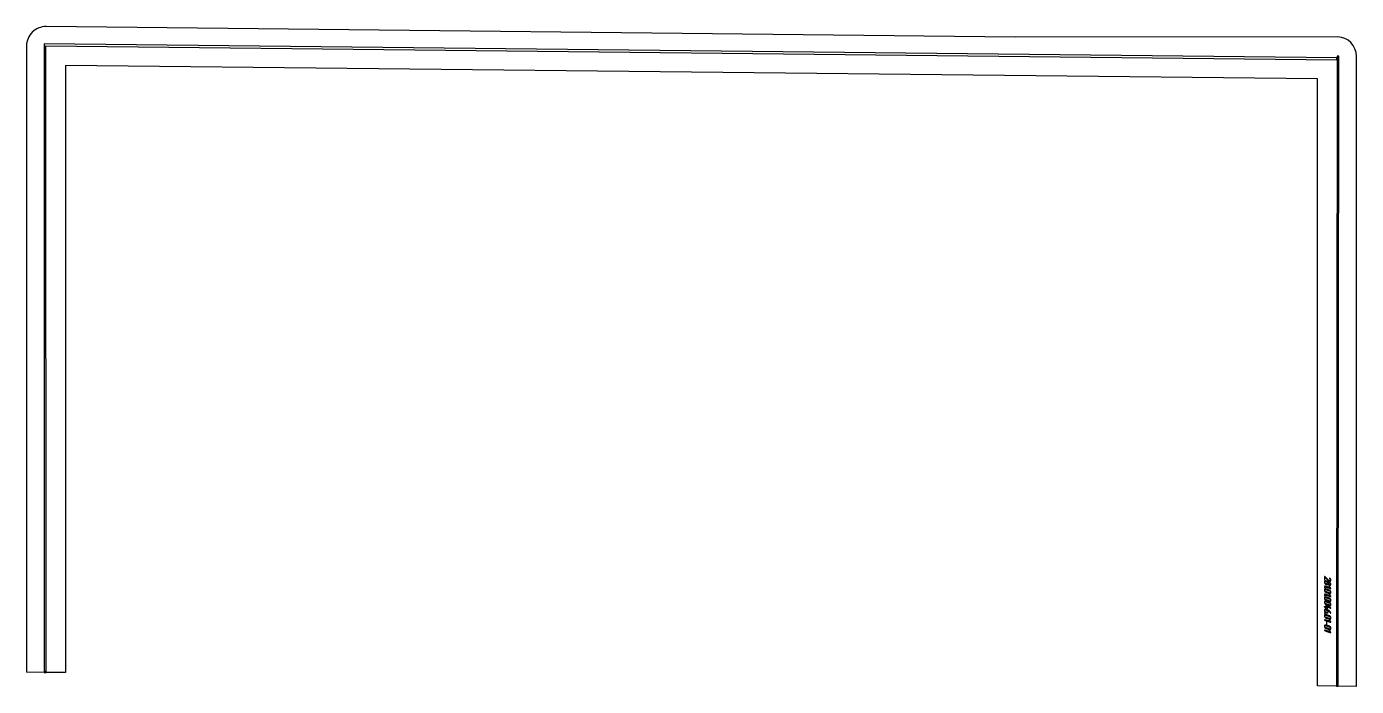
# Model space of a CAD drawing. Header units: millimetres. Extents: x 44 to 2102, y 1063 to 2084.
import ezdxf

# ---------------------------------------------------------------- set-up
doc = ezdxf.new("R2010")
doc.units = ezdxf.units.MM
doc.linetypes.add('K5LT_BASIC', pattern=[0])
doc.layers.add('Engraving', color=7, linetype='Continuous')

msp = doc.modelspace()

# ---------------------------------------------------------------- linework, layer by layer
at = {"color": 143, "linetype": 'K5LT_BASIC', "lineweight": 25, "true_color": 0x33acca}
for p, q in [((1574.1, 2068.3), (74.7, 2084.5)), ((2073.2, 2068.4), (1574.1, 2068.3)), ((44.3, 2054.5), (44.3, 1084.7)), ((2102.2, 1062.6), (2102.2, 2038.4)), ((104.3, 2024.1), (104.3, 1084.1)), ((2042.2, 2003.3), (104.3, 2024.1)), ((2042.2, 1063.3), (2042.2, 2003.3)), ((71.6, 1084.4), (44.3, 1084.7)), ((71.6, 1084.4), (74.6, 1084.4)), ((104.3, 1084.1), (74.6, 1084.4)), ((2071.2, 1062.9), (2042.2, 1063.3)), ((2071.2, 1062.9), (2074.2, 1062.9)), ((2102.2, 1062.6), (2074.2, 1062.9))]:
    msp.add_line(p, q, dxfattribs=at)
msp.add_arc((74.3, 2054.5), 30, 89.3843, 180, dxfattribs=at)
msp.add_ellipse((2073.2, 2038.4), major_axis=(0, 30), ratio=0.966128, start_param=4.712389, end_param=6.283185, dxfattribs=at)
at = {"layer": 'Engraving', "color": 143, "linetype": 'K5LT_BASIC', "lineweight": 25, "true_color": 0x33acca}
for p, q in [((71.3, 2057.5), (71.6, 1085.6)), ((2071.8, 2036), (71.3, 2057.5)), ((74.6, 1085.5), (74.3, 2054.5)), ((74.3, 2054.5), (2071.7, 2033)), ((2072.2, 2038.4), (2071.2, 1064.4)), ((2075.2, 2038.4), (2072.2, 2038.4)), ((2074.2, 1064.4), (2075.2, 2038.4)), ((2071.7, 2033), (2071.8, 2036)), ((74.6, 1085.5), (71.6, 1085.6)), ((2074.2, 1064.4), (2071.2, 1064.4))]:
    msp.add_line(p, q, dxfattribs=at)
for points, knots in [([(2052.8, 1228.4), (2052.8, 1230.5), (2052.8, 1232.6), (2052.8, 1232.8), (2052.9, 1232.8), (2053, 1232.9), (2053.2, 1232.8), (2053.3, 1232.8), (2053.3, 1232.7), (2056.3, 1229.8), (2059.2, 1226.8), (2059.4, 1226.7), (2059.5, 1226.6), (2059.7, 1226.5), (2059.8, 1226.4), (2060, 1226.2), (2060.3, 1226.1), (2061, 1225.9), (2061.5, 1226.3), (2061.7, 1226.5), (2061.9, 1226.8), (2062, 1227.1), (2062, 1227.4), (2062, 1227.9), (2061.7, 1228.4), (2061.5, 1229), (2060.8, 1229.4), (2060.7, 1229.5), (2060.6, 1229.6), (2060.6, 1229.7), (2060.6, 1229.8), (2060.6, 1230), (2060.7, 1230.1), (2060.8, 1230.1), (2060.9, 1230.1), (2061, 1230.1), (2061.1, 1230), (2061.9, 1229.4), (2062.4, 1228.7), (2062.7, 1228), (2062.7, 1227.2), (2062.7, 1226.2), (2062, 1225.6), (2061.3, 1225.1), (2060.3, 1225.4), (2060, 1225.5), (2059.6, 1225.7), (2059.3, 1226), (2058.9, 1226.4), (2056.2, 1229), (2053.5, 1231.7), (2053.5, 1229.9), (2053.5, 1228.1), (2053.5, 1228), (2053.4, 1227.9), (2053.3, 1227.9), (2053.1, 1227.9), (2053, 1227.9), (2052.9, 1228.1), (2052.8, 1228.2), (2052.8, 1228.4)], [0, 0, 0, 3.047826, 3.047826, 3.226196, 3.226196, 3.425035, 3.425035, 3.570989, 3.570989, 9.561221, 9.561221, 9.825724, 9.825724, 10.050668, 10.050668, 10.473601, 10.473601, 11.396415, 11.396415, 11.832946, 11.832946, 12.317549, 12.317549, 13.072233, 13.072233, 14.062635, 14.062635, 14.240973, 14.240973, 14.40613, 14.40613, 14.588981, 14.588981, 14.779051, 14.779051, 14.881829, 14.881829, 16.249197, 16.249197, 17.325971, 17.325971, 18.610175, 18.610175, 19.935785, 19.935785, 20.483021, 20.483021, 21.195978, 21.195978, 26.62229, 26.62229, 29.191003, 29.191003, 29.365522, 29.365522, 29.547183, 29.547183, 29.763638, 29.763638, 30, 30, 30]), ([(2054.9, 1220.9), (2054, 1221.2), (2053.4, 1222.1), (2052.8, 1222.9), (2052.8, 1223.8), (2052.8, 1224.1), (2052.8, 1224.5), (2052.8, 1225.3), (2053.4, 1225.8), (2054, 1226.2), (2054.9, 1225.9), (2055.6, 1225.7), (2056.3, 1225.4), (2056.9, 1225.2), (2057.4, 1224.8), (2057.9, 1224.3), (2058.2, 1223.6), (2058.5, 1223.9), (2059, 1224), (2059.4, 1224), (2059.9, 1223.9), (2060.3, 1223.7), (2060.6, 1223.6), (2061.4, 1223.3), (2062.1, 1222.5), (2062.4, 1222.1), (2062.6, 1221.6), (2062.7, 1221.4), (2062.7, 1221.2), (2062.7, 1221.1), (2062.7, 1221), (2062.7, 1220.9), (2062.7, 1220.8), (2062.7, 1219.9), (2062.1, 1219.5), (2061.8, 1219.2), (2061.4, 1219.2), (2061.3, 1219.2), (2061.1, 1219.2), (2060.9, 1219.3), (2060.8, 1219.3), (2060.7, 1219.3), (2060.6, 1219.4), (2060.3, 1219.5), (2059.9, 1219.6), (2059.4, 1219.8), (2059, 1220.1), (2058.6, 1220.4), (2058.2, 1220.9), (2058, 1220.5), (2057.5, 1220.4), (2056.9, 1220.2), (2056.3, 1220.4), (2055.6, 1220.7), (2054.9, 1220.9)], [0, 0, 0, 1.873598, 1.873598, 3.69261, 3.69261, 4.386884, 4.386884, 5.818535, 5.818535, 7.364988, 7.364988, 8.831065, 8.831065, 10.043454, 10.043454, 11.431214, 11.431214, 12.22177, 12.22177, 13.14885, 13.14885, 13.899491, 13.899491, 15.762312, 15.762312, 16.708293, 16.708293, 17.125443, 17.125443, 17.362221, 17.362221, 17.577677, 17.577677, 19.055802, 19.055802, 19.771228, 19.771228, 20.139764, 20.139764, 20.365597, 20.365597, 20.592941, 20.592941, 21.340886, 21.340886, 22.373032, 22.373032, 23.469845, 23.469845, 24.415003, 24.415003, 25.533412, 25.533412, 27, 27, 27]), ([(2053.1, 1217.3), (2053, 1217.4), (2052.9, 1217.5), (2052.8, 1217.6), (2052.8, 1217.8), (2052.8, 1217.9), (2052.9, 1218), (2053, 1218.1), (2053.1, 1218), (2057.3, 1216.6), (2061.5, 1215.2), (2060.8, 1216.2), (2060, 1217.2), (2059.9, 1217.4), (2059.9, 1217.5), (2059.9, 1217.6), (2060, 1217.7), (2060.1, 1217.8), (2060.3, 1217.7), (2060.3, 1217.7), (2060.5, 1217.5), (2061.6, 1216.1), (2062.6, 1214.7), (2062.7, 1214.6), (2062.7, 1214.4), (2062.7, 1214.3), (2062.6, 1214.2), (2062.5, 1214.1), (2062.4, 1214.2), (2057.8, 1215.7), (2053.1, 1217.3)], [0, 0, 0, 0.181151, 0.181151, 0.343934, 0.343934, 0.472146, 0.472146, 0.625059, 0.625059, 5.39951, 5.39951, 6.773407, 6.773407, 6.936544, 6.936544, 7.074093, 7.074093, 7.217588, 7.217588, 7.383484, 7.383484, 9.302301, 9.302301, 9.462957, 9.462957, 9.596849, 9.596849, 9.739807, 9.739807, 15, 15, 15]), ([(2053.9, 1215.5), (2053.9, 1215.3), (2053.7, 1215.2), (2053.5, 1215.1), (2053.3, 1215.2), (2053.1, 1215.2), (2053, 1215.4), (2052.8, 1215.6), (2052.8, 1215.9), (2052.8, 1216.1), (2052.9, 1216.2), (2053.1, 1216.3), (2053.3, 1216.2), (2053.4, 1216.2), (2053.7, 1216), (2053.9, 1215.8), (2053.9, 1215.5)], [0, 0, 0, 0.855828, 0.855828, 1.74556, 1.74556, 2.805969, 2.805969, 3.96496, 3.96496, 4.876932, 4.876932, 5.801755, 5.801755, 6.76801, 6.76801, 8, 8, 8]), ([(2054.9, 1221.6), (2055.6, 1221.4), (2056.3, 1221.2), (2056.9, 1221), (2057.3, 1221.2), (2057.8, 1221.5), (2057.8, 1222.1), (2057.8, 1222.5), (2057.8, 1222.8), (2057.8, 1223.4), (2057.3, 1224), (2056.9, 1224.5), (2056.3, 1224.7), (2055.6, 1225), (2054.9, 1225.2), (2054.3, 1225.4), (2053.9, 1225.1), (2053.5, 1224.8), (2053.5, 1224.3), (2053.5, 1223.9), (2053.5, 1223.5), (2053.5, 1223), (2053.9, 1222.4), (2054.3, 1221.8), (2054.9, 1221.6)], [0, 0, 0, 1.329406, 1.329406, 2.254108, 2.254108, 3.148824, 3.148824, 3.778355, 3.778355, 4.877538, 4.877538, 6.009386, 6.009386, 7.338792, 7.338792, 8.260968, 8.260968, 9.137189, 9.137189, 9.766721, 9.766721, 10.866842, 10.866842, 12, 12, 12]), ([(2059.9, 1220.3), (2060.3, 1220.2), (2060.6, 1220.1), (2061.2, 1219.9), (2061.6, 1220.1), (2062, 1220.4), (2062, 1221), (2062, 1221.6), (2061.6, 1222.1), (2061.2, 1222.7), (2060.6, 1222.9), (2060.3, 1223), (2059.9, 1223.2), (2059.3, 1223.4), (2058.9, 1223.1), (2058.5, 1222.8), (2058.5, 1222.2), (2058.5, 1221.6), (2058.9, 1221.1), (2059.3, 1220.5), (2059.9, 1220.3)], [0, 0, 0, 0.718951, 0.718951, 1.697337, 1.697337, 2.634709, 2.634709, 3.797866, 3.797866, 5.000561, 5.000561, 5.719512, 5.719512, 6.697901, 6.697901, 7.635273, 7.635273, 8.789173, 8.789173, 10, 10, 10]), ([(2054.9, 1208.5), (2054, 1208.8), (2053.4, 1209.6), (2052.8, 1210.5), (2052.8, 1211.4), (2052.8, 1211.7), (2052.8, 1212.1), (2052.8, 1212.9), (2053.4, 1213.3), (2054, 1213.8), (2054.9, 1213.5), (2057.8, 1212.5), (2060.6, 1211.5), (2061.5, 1211.2), (2062.1, 1210.4), (2062.7, 1209.6), (2062.7, 1208.7), (2062.7, 1208.3), (2062.7, 1208), (2062.7, 1207.1), (2062.1, 1206.7), (2061.5, 1206.3), (2060.6, 1206.6), (2057.8, 1207.5), (2054.9, 1208.5)], [0, 0, 0, 0.846521, 0.846521, 1.674424, 1.674424, 1.989042, 1.989042, 2.637777, 2.637777, 3.338641, 3.338641, 5.996422, 5.996422, 6.83575, 6.83575, 7.667338, 7.667338, 7.981955, 7.981955, 8.645972, 8.645972, 9.342219, 9.342219, 12, 12, 12]), ([(2053.1, 1204.9), (2053, 1204.9), (2052.9, 1205.1), (2052.8, 1205.2), (2052.8, 1205.4), (2052.8, 1205.4), (2052.9, 1205.6), (2053, 1205.7), (2053.1, 1205.6), (2057.3, 1204.2), (2061.5, 1202.7), (2060.8, 1203.8), (2060, 1204.8), (2059.9, 1204.9), (2059.9, 1205.1), (2059.9, 1205.2), (2060, 1205.3), (2060.1, 1205.4), (2060.3, 1205.3), (2060.3, 1205.3), (2060.5, 1205.1), (2061.6, 1203.7), (2062.6, 1202.3), (2062.7, 1202.1), (2062.7, 1202), (2062.7, 1201.8), (2062.6, 1201.8), (2062.5, 1201.7), (2062.4, 1201.7), (2057.8, 1203.3), (2053.1, 1204.9)], [0, 0, 0, 0.181151, 0.181151, 0.343934, 0.343934, 0.472146, 0.472146, 0.625059, 0.625059, 5.39951, 5.39951, 6.773407, 6.773407, 6.936544, 6.936544, 7.074093, 7.074093, 7.217588, 7.217588, 7.383484, 7.383484, 9.302301, 9.302301, 9.462957, 9.462957, 9.596849, 9.596849, 9.739807, 9.739807, 15, 15, 15]), ([(2053.9, 1203.1), (2053.9, 1202.9), (2053.7, 1202.8), (2053.5, 1202.7), (2053.3, 1202.7), (2053.1, 1202.8), (2053, 1203), (2052.8, 1203.2), (2052.8, 1203.4), (2052.8, 1203.7), (2052.9, 1203.8), (2053.1, 1203.9), (2053.3, 1203.8), (2053.4, 1203.7), (2053.7, 1203.5), (2053.9, 1203.3), (2053.9, 1203.1)], [0, 0, 0, 0.855828, 0.855828, 1.74556, 1.74556, 2.805969, 2.805969, 3.96496, 3.96496, 4.876932, 4.876932, 5.801755, 5.801755, 6.76801, 6.76801, 8, 8, 8]), ([(2054.9, 1196.1), (2054, 1196.4), (2053.4, 1197.2), (2052.8, 1198), (2052.8, 1198.9), (2052.8, 1199.3), (2052.8, 1199.6), (2052.8, 1200.4), (2053.4, 1200.9), (2054, 1201.3), (2054.9, 1201), (2057.8, 1200.1), (2060.6, 1199.1), (2061.5, 1198.8), (2062.1, 1198), (2062.7, 1197.1), (2062.7, 1196.2), (2062.7, 1195.9), (2062.7, 1195.5), (2062.7, 1194.7), (2062.1, 1194.2), (2061.5, 1193.8), (2060.6, 1194.1), (2057.8, 1195.1), (2054.9, 1196.1)], [0, 0, 0, 0.846521, 0.846521, 1.674424, 1.674424, 1.989042, 1.989042, 2.637777, 2.637777, 3.338641, 3.338641, 5.996422, 5.996422, 6.83575, 6.83575, 7.667338, 7.667338, 7.981955, 7.981955, 8.645972, 8.645972, 9.342219, 9.342219, 12, 12, 12]), ([(2054.9, 1189.7), (2054, 1190), (2053.4, 1190.8), (2052.8, 1191.7), (2052.8, 1192.6), (2052.8, 1192.9), (2052.8, 1193.3), (2052.8, 1194.1), (2053.4, 1194.5), (2054, 1195), (2054.9, 1194.7), (2057.8, 1193.7), (2060.6, 1192.8), (2061.5, 1192.5), (2062.1, 1191.6), (2062.7, 1190.8), (2062.7, 1189.9), (2062.7, 1189.5), (2062.7, 1189.2), (2062.7, 1188.3), (2062.1, 1187.9), (2061.5, 1187.5), (2060.6, 1187.8), (2057.8, 1188.7), (2054.9, 1189.7)], [0, 0, 0, 0.846521, 0.846521, 1.674424, 1.674424, 1.989042, 1.989042, 2.637777, 2.637777, 3.338641, 3.338641, 5.996422, 5.996422, 6.83575, 6.83575, 7.667338, 7.667338, 7.981955, 7.981955, 8.645972, 8.645972, 9.342219, 9.342219, 12, 12, 12]), ([(2054.9, 1209.2), (2057.8, 1208.2), (2060.6, 1207.3), (2061.2, 1207.1), (2061.6, 1207.3), (2062, 1207.6), (2062, 1208.2), (2062, 1208.6), (2062, 1208.9), (2062, 1209.5), (2061.6, 1210.1), (2061.2, 1210.6), (2060.6, 1210.8), (2057.8, 1211.8), (2054.9, 1212.8), (2054.3, 1213), (2053.9, 1212.7), (2053.5, 1212.4), (2053.5, 1211.8), (2053.5, 1211.5), (2053.5, 1211.1), (2053.5, 1210.5), (2053.9, 1210), (2054.3, 1209.4), (2054.9, 1209.2)], [0, 0, 0, 3.194824, 3.194824, 3.749556, 3.749556, 4.284872, 4.284872, 4.662943, 4.662943, 5.32312, 5.32312, 6.003067, 6.003067, 9.197891, 9.197891, 9.751896, 9.751896, 10.278148, 10.278148, 10.656218, 10.656218, 11.310094, 11.310094, 12, 12, 12]), ([(2054.9, 1196.8), (2057.8, 1195.8), (2060.6, 1194.8), (2061.2, 1194.6), (2061.6, 1194.9), (2062, 1195.2), (2062, 1195.8), (2062, 1196.1), (2062, 1196.5), (2062, 1197.1), (2061.6, 1197.6), (2061.2, 1198.2), (2060.6, 1198.4), (2057.8, 1199.4), (2054.9, 1200.3), (2054.3, 1200.5), (2053.9, 1200.2), (2053.5, 1199.9), (2053.5, 1199.4), (2053.5, 1199), (2053.5, 1198.7), (2053.5, 1198.1), (2053.9, 1197.5), (2054.3, 1197), (2054.9, 1196.8)], [0, 0, 0, 3.194824, 3.194824, 3.749556, 3.749556, 4.284872, 4.284872, 4.662943, 4.662943, 5.32312, 5.32312, 6.003067, 6.003067, 9.197891, 9.197891, 9.751896, 9.751896, 10.278148, 10.278148, 10.656218, 10.656218, 11.310094, 11.310094, 12, 12, 12]), ([(2054.9, 1190.4), (2057.8, 1189.4), (2060.6, 1188.5), (2061.2, 1188.3), (2061.6, 1188.6), (2062, 1188.8), (2062, 1189.4), (2062, 1189.8), (2062, 1190.1), (2062, 1190.7), (2061.6, 1191.3), (2061.2, 1191.8), (2060.6, 1192), (2057.8, 1193), (2054.9, 1194), (2054.3, 1194.2), (2053.9, 1193.9), (2053.5, 1193.6), (2053.5, 1193), (2053.5, 1192.7), (2053.5, 1192.3), (2053.5, 1191.8), (2053.9, 1191.2), (2054.3, 1190.6), (2054.9, 1190.4)], [0, 0, 0, 3.194824, 3.194824, 3.749556, 3.749556, 4.284872, 4.284872, 4.662943, 4.662943, 5.32312, 5.32312, 6.003067, 6.003067, 9.197891, 9.197891, 9.751896, 9.751896, 10.278148, 10.278148, 10.656218, 10.656218, 11.310094, 11.310094, 12, 12, 12]), ([(2055.6, 1184.5), (2055.6, 1184), (2055.6, 1183.5), (2055.6, 1183.3), (2055.5, 1183.3), (2055.4, 1183.2), (2055.3, 1183.2), (2055.2, 1183.3), (2055, 1183.4), (2054.9, 1183.5), (2054.9, 1183.7), (2054.9, 1184.2), (2054.9, 1184.8), (2054, 1185.1), (2053.1, 1185.4), (2053, 1185.4), (2052.9, 1185.6), (2052.8, 1185.7), (2052.8, 1185.9), (2052.8, 1185.9), (2052.9, 1186.1), (2053, 1186.2), (2053.1, 1186.1), (2054, 1185.8), (2054.9, 1185.5), (2054.9, 1186.7), (2054.9, 1188), (2054.9, 1188.1), (2055, 1188.2), (2055.1, 1188.3), (2055.3, 1188.2), (2055.3, 1188.2), (2055.4, 1188.2), (2058.9, 1186.3), (2062.5, 1184.3), (2062.6, 1184.3), (2062.7, 1184.2), (2062.7, 1184), (2062.7, 1183.9), (2062.7, 1183.8), (2062.6, 1183.7), (2062.5, 1183.6), (2062.4, 1183.7), (2062.4, 1183.7), (2062.3, 1183.7), (2059, 1185.5), (2055.6, 1187.3), (2055.6, 1186.3), (2055.6, 1185.3), (2056.5, 1185), (2057.4, 1184.6), (2057.5, 1184.6), (2057.7, 1184.5), (2057.8, 1184.3), (2057.8, 1184.2), (2057.8, 1184), (2057.7, 1184), (2057.6, 1183.9), (2057.4, 1183.9), (2056.5, 1184.2), (2055.6, 1184.5)], [0, 0, 0, 0.919271, 0.919271, 1.127707, 1.127707, 1.344577, 1.344577, 1.602992, 1.602992, 1.885279, 1.885279, 2.80455, 2.80455, 4.412203, 4.412203, 4.700056, 4.700056, 4.958613, 4.958613, 5.162261, 5.162261, 5.405251, 5.405251, 7.012904, 7.012904, 9.140618, 9.140618, 9.358167, 9.358167, 9.5736, 9.5736, 9.652851, 9.652851, 16.566261, 16.566261, 16.816195, 16.816195, 17.03414, 17.03414, 17.246724, 17.246724, 17.473684, 17.473684, 17.546543, 17.546543, 24.044603, 24.044603, 25.801161, 25.801161, 27.41337, 27.41337, 27.672909, 27.672909, 27.947247, 27.947247, 28.150404, 28.150404, 28.387791, 28.387791, 30, 30, 30]), ([(2058.1, 1180.9), (2059.6, 1180.4), (2060.8, 1179.2), (2062.1, 1177.9), (2062.7, 1176.3), (2062.7, 1176.2), (2062.7, 1176.1), (2062.7, 1176), (2062.6, 1175.9), (2062.5, 1175.9), (2062.4, 1175.9), (2062.3, 1175.9), (2062.2, 1176), (2062.1, 1176.1), (2062, 1176.2), (2062, 1176.3), (2062, 1176.4), (2062, 1176.5), (2061.9, 1176.6), (2061.8, 1176.7), (2061.8, 1176.9), (2061.6, 1177.3), (2061.4, 1177.6), (2061, 1178.1), (2060.4, 1178.8), (2060, 1179.2), (2059.5, 1179.5), (2058.9, 1179.9), (2058.5, 1180.1), (2058.5, 1179), (2058.5, 1177.9), (2058.5, 1177), (2057.9, 1176.6), (2057.2, 1176.2), (2056.3, 1176.5), (2055.6, 1176.8), (2054.9, 1177), (2054, 1177.3), (2053.4, 1178.1), (2052.8, 1179), (2052.8, 1179.9), (2052.8, 1180.2), (2052.8, 1180.6), (2052.8, 1181.4), (2053.4, 1181.8), (2054, 1182.3), (2054.9, 1182), (2056.5, 1181.4), (2058.1, 1180.9)], [0, 0, 0, 2.498316, 2.498316, 5.262484, 5.262484, 5.387819, 5.387819, 5.576565, 5.576565, 5.780812, 5.780812, 5.94013, 5.94013, 6.158112, 6.158112, 6.282716, 6.282716, 6.433855, 6.433855, 6.733626, 6.733626, 7.321232, 7.321232, 8.511503, 8.511503, 9.467261, 9.467261, 10.342598, 10.342598, 11.992145, 11.992145, 13.165958, 13.165958, 14.387907, 14.387907, 15.553255, 15.553255, 17.042108, 17.042108, 18.487785, 18.487785, 19.039603, 19.039603, 20.17753, 20.17753, 21.406839, 21.406839, 24, 24, 24]), ([(2053.9, 1175.8), (2053.9, 1175.6), (2053.7, 1175.5), (2053.5, 1175.4), (2053.3, 1175.5), (2053.1, 1175.5), (2053, 1175.7), (2052.8, 1175.9), (2052.8, 1176.2), (2052.8, 1176.4), (2052.9, 1176.5), (2053.1, 1176.6), (2053.3, 1176.5), (2053.4, 1176.5), (2053.7, 1176.3), (2053.9, 1176.1), (2053.9, 1175.8)], [0, 0, 0, 0.855828, 0.855828, 1.74556, 1.74556, 2.805969, 2.805969, 3.96496, 3.96496, 4.876932, 4.876932, 5.801755, 5.801755, 6.76801, 6.76801, 8, 8, 8]), ([(2054.9, 1168.8), (2054, 1169.1), (2053.4, 1169.9), (2052.8, 1170.8), (2052.8, 1171.7), (2052.8, 1172), (2052.8, 1172.4), (2052.8, 1173.2), (2053.4, 1173.6), (2054, 1174.1), (2054.9, 1173.8), (2057.8, 1172.8), (2060.6, 1171.9), (2061.5, 1171.6), (2062.1, 1170.7), (2062.7, 1169.9), (2062.7, 1169), (2062.7, 1168.6), (2062.7, 1168.3), (2062.7, 1167.4), (2062.1, 1167), (2061.5, 1166.6), (2060.6, 1166.9), (2057.8, 1167.8), (2054.9, 1168.8)], [0, 0, 0, 0.846521, 0.846521, 1.674424, 1.674424, 1.989042, 1.989042, 2.637777, 2.637777, 3.338641, 3.338641, 5.996422, 5.996422, 6.83575, 6.83575, 7.667338, 7.667338, 7.981955, 7.981955, 8.645972, 8.645972, 9.342219, 9.342219, 12, 12, 12]), ([(2057.8, 1180.3), (2056.3, 1180.8), (2054.9, 1181.3), (2054.3, 1181.5), (2053.9, 1181.2), (2053.5, 1180.9), (2053.5, 1180.3), (2053.5, 1180), (2053.5, 1179.6), (2053.5, 1179), (2053.9, 1178.5), (2054.3, 1177.9), (2054.9, 1177.7), (2055.6, 1177.5), (2056.3, 1177.2), (2056.9, 1177), (2057.3, 1177.3), (2057.8, 1177.6), (2057.8, 1178.2), (2057.8, 1179.2), (2057.8, 1180.3)], [0, 0, 0, 2.151609, 2.151609, 2.897861, 2.897861, 3.606926, 3.606926, 4.116362, 4.116362, 5.006613, 5.006613, 5.923599, 5.923599, 6.999394, 6.999394, 7.74769, 7.74769, 8.471721, 8.471721, 10, 10, 10]), ([(2054.9, 1169.5), (2057.8, 1168.5), (2060.6, 1167.6), (2061.2, 1167.4), (2061.6, 1167.7), (2062, 1167.9), (2062, 1168.5), (2062, 1168.9), (2062, 1169.2), (2062, 1169.8), (2061.6, 1170.4), (2061.2, 1170.9), (2060.6, 1171.1), (2057.8, 1172.1), (2054.9, 1173.1), (2054.3, 1173.3), (2053.9, 1173), (2053.5, 1172.7), (2053.5, 1172.1), (2053.5, 1171.8), (2053.5, 1171.4), (2053.5, 1170.8), (2053.9, 1170.3), (2054.3, 1169.7), (2054.9, 1169.5)], [0, 0, 0, 3.194824, 3.194824, 3.749556, 3.749556, 4.284872, 4.284872, 4.662943, 4.662943, 5.32312, 5.32312, 6.003067, 6.003067, 9.197891, 9.197891, 9.751896, 9.751896, 10.278148, 10.278148, 10.656218, 10.656218, 11.310094, 11.310094, 12, 12, 12]), ([(2053.1, 1165.2), (2053, 1165.3), (2052.9, 1165.4), (2052.8, 1165.5), (2052.8, 1165.7), (2052.8, 1165.7), (2052.9, 1165.9), (2053, 1166), (2053.1, 1165.9), (2057.3, 1164.5), (2061.5, 1163.1), (2060.8, 1164.1), (2060, 1165.1), (2059.9, 1165.2), (2059.9, 1165.4), (2059.9, 1165.5), (2060, 1165.6), (2060.1, 1165.7), (2060.3, 1165.6), (2060.3, 1165.6), (2060.5, 1165.4), (2061.6, 1164), (2062.6, 1162.6), (2062.7, 1162.4), (2062.7, 1162.3), (2062.7, 1162.2), (2062.6, 1162.1), (2062.5, 1162), (2062.4, 1162.1), (2057.8, 1163.6), (2053.1, 1165.2)], [0, 0, 0, 0.181151, 0.181151, 0.343934, 0.343934, 0.472146, 0.472146, 0.625059, 0.625059, 5.39951, 5.39951, 6.773407, 6.773407, 6.936544, 6.936544, 7.074093, 7.074093, 7.217588, 7.217588, 7.383484, 7.383484, 9.302301, 9.302301, 9.462957, 9.462957, 9.596849, 9.596849, 9.739807, 9.739807, 15, 15, 15]), ([(2054.9, 1152.7), (2054, 1153), (2053.4, 1153.8), (2052.8, 1154.6), (2052.8, 1155.5), (2052.8, 1155.9), (2052.8, 1156.2), (2052.8, 1157.1), (2053.4, 1157.5), (2054, 1157.9), (2054.9, 1157.6), (2057.8, 1156.7), (2060.6, 1155.7), (2061.5, 1155.4), (2062.1, 1154.6), (2062.7, 1153.8), (2062.7, 1152.9), (2062.7, 1152.5), (2062.7, 1152.1), (2062.7, 1151.3), (2062.1, 1150.8), (2061.5, 1150.4), (2060.6, 1150.7), (2057.8, 1151.7), (2054.9, 1152.7)], [0, 0, 0, 0.846521, 0.846521, 1.674424, 1.674424, 1.989042, 1.989042, 2.637777, 2.637777, 3.338641, 3.338641, 5.996422, 5.996422, 6.83575, 6.83575, 7.667338, 7.667338, 7.981955, 7.981955, 8.645972, 8.645972, 9.342219, 9.342219, 12, 12, 12]), ([(2054.9, 1153.4), (2057.8, 1152.4), (2060.6, 1151.4), (2061.2, 1151.2), (2061.6, 1151.5), (2062, 1151.8), (2062, 1152.4), (2062, 1152.7), (2062, 1153.1), (2062, 1153.7), (2061.6, 1154.2), (2061.2, 1154.8), (2060.6, 1155), (2057.8, 1156), (2054.9, 1156.9), (2054.3, 1157.1), (2053.9, 1156.8), (2053.5, 1156.6), (2053.5, 1156), (2053.5, 1155.6), (2053.5, 1155.3), (2053.5, 1154.7), (2053.9, 1154.1), (2054.3, 1153.6), (2054.9, 1153.4)], [0, 0, 0, 3.194824, 3.194824, 3.749556, 3.749556, 4.284872, 4.284872, 4.662943, 4.662943, 5.32312, 5.32312, 6.003067, 6.003067, 9.197891, 9.197891, 9.751896, 9.751896, 10.278148, 10.278148, 10.656218, 10.656218, 11.310094, 11.310094, 12, 12, 12]), ([(2056, 1158.6), (2056, 1160.7), (2056, 1162.8), (2056, 1163), (2056.1, 1163.1), (2056.2, 1163.1), (2056.3, 1163.1), (2056.4, 1163), (2056.6, 1162.9), (2056.7, 1162.8), (2056.7, 1162.6), (2056.7, 1160.5), (2056.7, 1158.3), (2056.7, 1158.2), (2056.6, 1158.1), (2056.5, 1158.1), (2056.3, 1158.1), (2056.2, 1158.1), (2056.1, 1158.3), (2056, 1158.4), (2056, 1158.6)], [0, 0, 0, 3.94619, 3.94619, 4.18756, 4.18756, 4.430856, 4.430856, 4.683549, 4.683549, 5.009861, 5.009861, 8.956051, 8.956051, 9.181245, 9.181245, 9.415662, 9.415662, 9.694987, 9.694987, 10, 10, 10]), ([(2053.1, 1149.1), (2053, 1149.1), (2052.9, 1149.2), (2052.8, 1149.4), (2052.8, 1149.5), (2052.8, 1149.6), (2052.9, 1149.8), (2053, 1149.8), (2053.1, 1149.8), (2057.3, 1148.3), (2061.5, 1146.9), (2060.8, 1147.9), (2060, 1149), (2059.9, 1149.1), (2059.9, 1149.2), (2059.9, 1149.4), (2060, 1149.5), (2060.1, 1149.5), (2060.3, 1149.5), (2060.3, 1149.5), (2060.5, 1149.3), (2061.6, 1147.9), (2062.6, 1146.4), (2062.7, 1146.3), (2062.7, 1146.2), (2062.7, 1146), (2062.6, 1145.9), (2062.5, 1145.9), (2062.4, 1145.9), (2057.8, 1147.5), (2053.1, 1149.1)], [0, 0, 0, 0.181151, 0.181151, 0.343934, 0.343934, 0.472146, 0.472146, 0.625059, 0.625059, 5.39951, 5.39951, 6.773407, 6.773407, 6.936544, 6.936544, 7.074093, 7.074093, 7.217588, 7.217588, 7.383484, 7.383484, 9.302301, 9.302301, 9.462957, 9.462957, 9.596849, 9.596849, 9.739807, 9.739807, 15, 15, 15])]:
    msp.add_open_spline(points, degree=2, knots=knots, dxfattribs=at)

doc.saveas('drawing.dxf')
